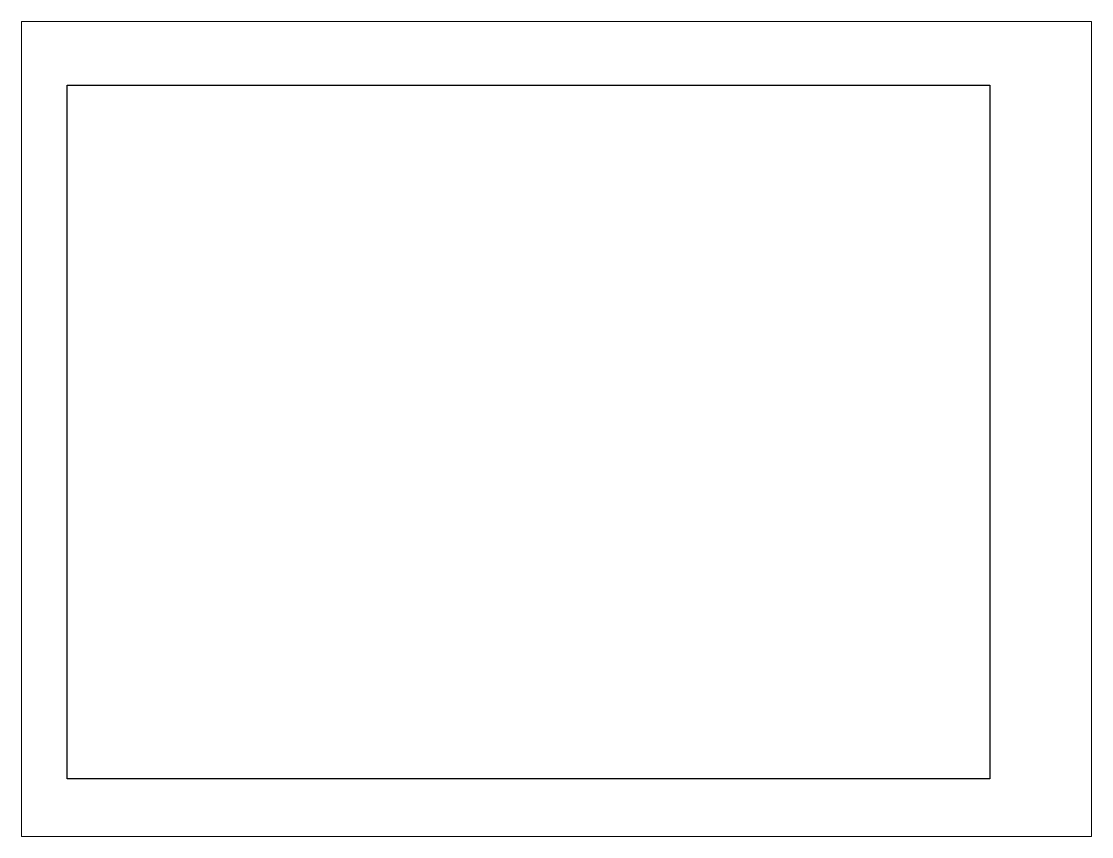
# Paper-space layout 'Layout3' of a CAD drawing. Header units: inches. Extents: x 1.05 to 9.45, y 0.8 to 7.2.
# The model-space entities are those that its viewports show. They can reach past a viewport. Long polylines and large blocks are cut down to what shows.
import ezdxf

# ---------------------------------------------------------------- set-up
doc = ezdxf.new("R2010")
doc.units = ezdxf.units.IN
doc.header["$MEASUREMENT"] = 0

msp = doc.modelspace()

# ---------------------------------------------------------------- linework, layer by layer
msp.add_lwpolyline([(12.1587, 13.4299), (17.7603, 13.4299), (17.7603, 9.2189), (12.1587, 9.2189)], close=True)

psp = doc.layouts.new('Layout3')

# ---------------------------------------------------------------- viewports
at = {"layer": '0'}
psp.add_viewport(center=(5.25, 4), size=(8.4, 6.4), view_center_point=(15.1295, 11.3428), view_height=4.950371, dxfattribs=at)

doc.saveas('drawing.dxf')
